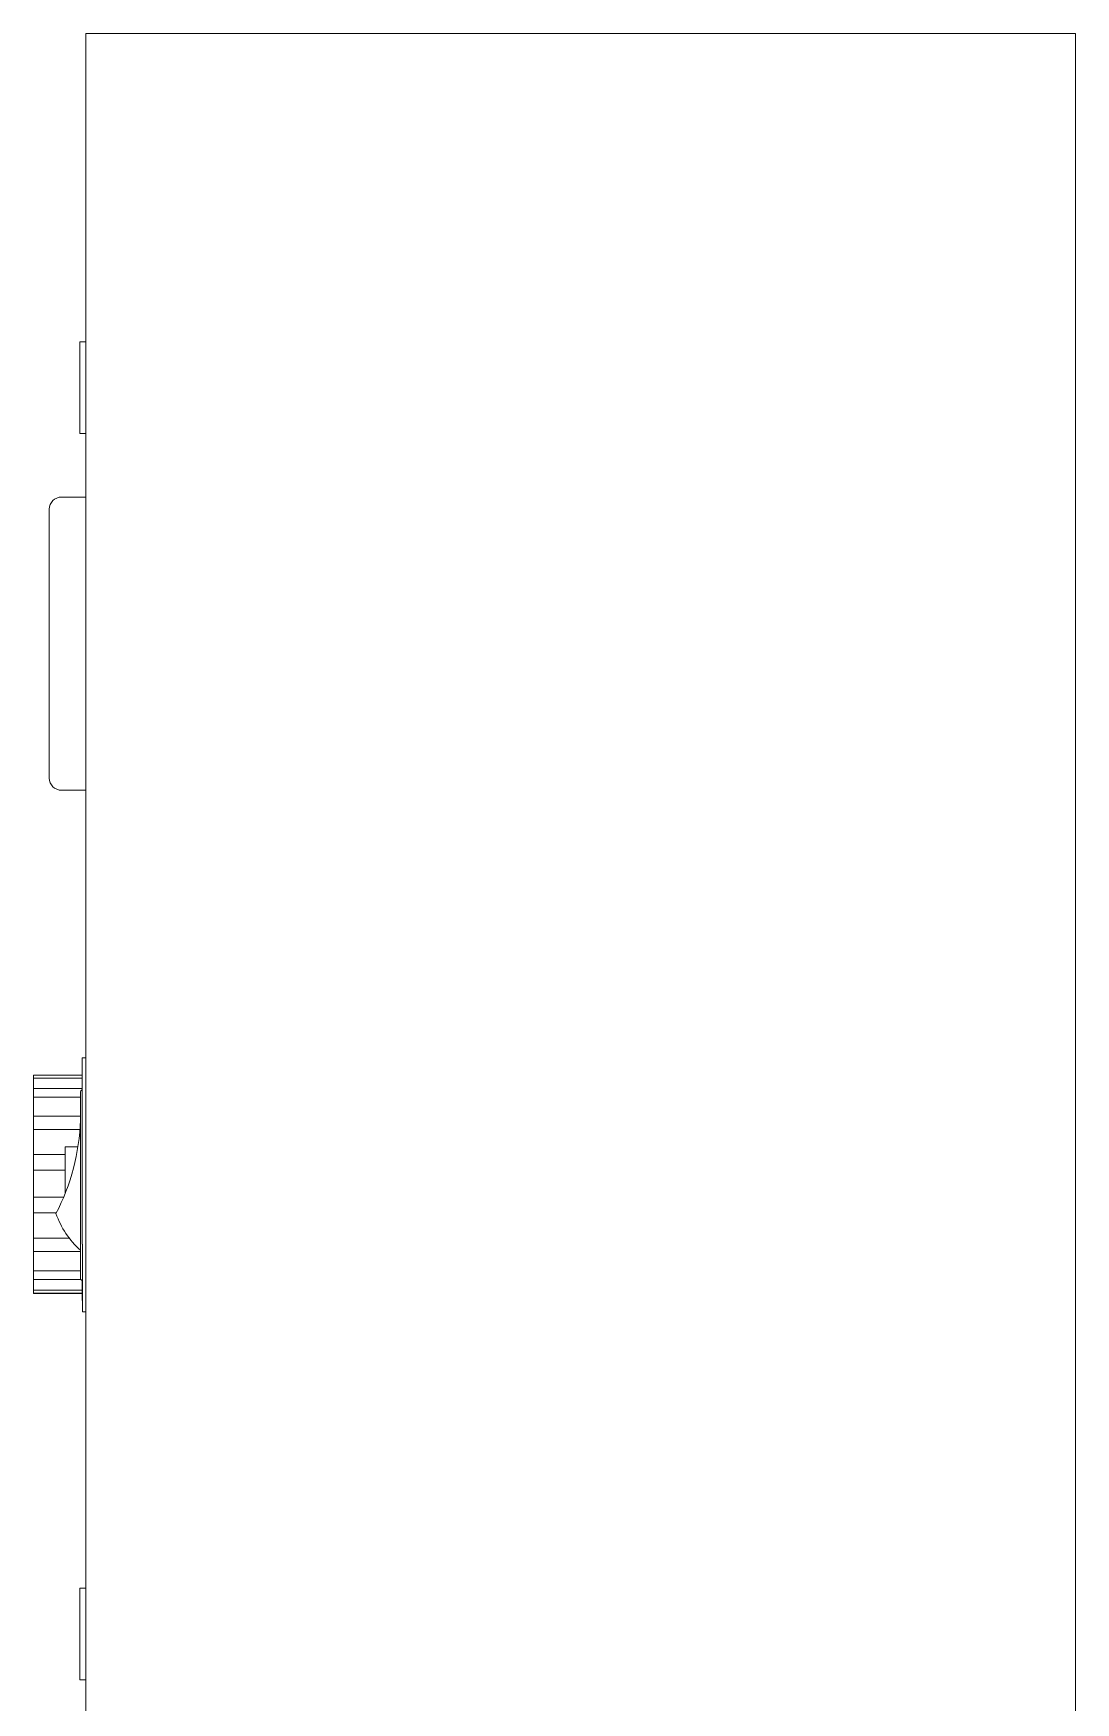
# Model space of a CAD drawing. Header units: inches. Extents: x 0 to 18221, y 0 to 6752.
# Drawn here: x 11975.9 to 12146.5, y 811.1 to 1084.4 of the extents above; entities that cross this region are included whole.
import ezdxf

# ---------------------------------------------------------------- set-up
doc = ezdxf.new("R2010")
doc.units = ezdxf.units.IN
doc.header["$MEASUREMENT"] = 0
doc.layers.add('REMOTE_CONTROLBOX$0$가시적인 것(ISO)', color=3, linetype='Continuous', lineweight=5)

msp = doc.modelspace()

# ---------------------------------------------------------------- linework, layer by layer
at = {"layer": 'REMOTE_CONTROLBOX$0$가시적인 것(ISO)'}
for p, q in [((12146.4664, 1084.3611), (11984.4664, 1084.3611)), ((11984.4664, 434.3611), (11984.4664, 1084.3611)), ((12146.4664, 434.3611), (12146.4664, 1084.3611)), ((11983.4664, 1018.8611), (11983.4664, 1033.8611)), ((11983.4664, 1033.8611), (11984.4664, 1033.8611)), ((11983.4664, 1018.8611), (11984.4664, 1018.8611)), ((11984.4664, 1008.4611), (11980.4664, 1008.4611)), ((11978.4664, 1006.4611), (11978.4664, 962.4611)), ((11980.4664, 960.4611), (11984.4664, 960.4611)), ((11983.8664, 916.6611), (11983.8664, 915.8611)), ((11983.8664, 916.6611), (11984.4664, 916.6611)), ((11983.8664, 886.1611), (11983.8664, 915.8611)), ((11983.8664, 913.8351), (11975.8664, 913.8351)), ((11975.8664, 913.3416), (11975.8664, 913.8351)), ((11975.8664, 913.3416), (11983.8664, 913.3416)), ((11975.8664, 911.661), (11975.8664, 913.3416)), ((11983.8664, 911.661), (11975.8664, 911.661)), ((11975.8664, 910.2269), (11975.8664, 911.661)), ((11975.8664, 910.2269), (11983.5664, 910.2269)), ((11975.8664, 907.0967), (11975.8664, 910.2269)), ((11983.5664, 910.9611), (11983.5664, 880.6611)), ((11983.5664, 907.0967), (11975.8664, 907.0967)), ((11975.8664, 904.9404), (11975.8664, 907.0967)), ((11975.8664, 904.9404), (11983.4841, 904.9404)), ((11975.8664, 900.8371), (11975.8664, 904.9404)), ((11981.0664, 902.1111), (11981.0664, 894.448)), ((11983.1568, 902.1111), (11981.0664, 902.1111)), ((11981.0664, 900.8371), (11975.8664, 900.8371)), ((11975.8664, 898.2869), (11975.8664, 900.8371)), ((11975.8664, 898.2869), (11981.0664, 898.2869)), ((11975.8664, 893.8352), (11975.8664, 898.2869)), ((11980.8168, 893.8352), (11975.8664, 893.8352)), ((11975.8664, 891.2793), (11975.8664, 893.8352)), ((11975.8664, 891.2793), (11979.6275, 891.2793)), ((11975.8664, 887.1569), (11975.8664, 891.2793)), ((11981.7275, 887.1569), (11975.8664, 887.1569)), ((11975.8664, 884.9845), (11975.8664, 887.1569)), ((11983.8664, 886.1611), (11983.8864, 886.1611)), ((11983.8864, 886.1611), (11983.8864, 875.8611)), ((11975.8664, 881.819), (11975.8664, 884.9845)), ((11975.8664, 884.9845), (11983.5664, 884.9845)), ((11975.8664, 880.3607), (11975.8664, 881.819)), ((11983.5664, 881.819), (11975.8664, 881.819)), ((11975.8664, 880.3607), (11983.6667, 880.3607)), ((11975.8664, 878.6341), (11975.8664, 880.3607)), ((11983.8564, 880.2073), (11983.8564, 876.9611)), ((11983.8564, 878.6341), (11975.8664, 878.6341)), ((11975.8664, 878.112), (11975.8664, 878.6341)), ((11975.8664, 878.112), (11983.8564, 878.112)), ((11975.8664, 878.087), (11975.8664, 878.112)), ((11983.8564, 878.087), (11975.8664, 878.087)), ((11983.8864, 876.9611), (11983.8564, 876.9611)), ((11983.8864, 875.0611), (11983.8864, 875.8611)), ((11983.8864, 875.0611), (11984.4664, 875.0611)), ((11983.4664, 814.8611), (11983.4664, 829.8611)), ((11983.4664, 829.8611), (11984.4664, 829.8611)), ((11983.4664, 814.8611), (11984.4664, 814.8611))]:
    msp.add_line(p, q, dxfattribs=at)
for centre, radius, start, end in [((11980.4664, 1006.4611), 2, 90, 180), ((11980.4664, 962.4611), 2, 180, 270), ((11984.0664, 910.9611), 0.5, 113.578178, 180), ((11947.8238, 907.6327), 35.7618, 332.574692, 358.122591), ((11993.3353, 896.007), 14.5967, 199.389381, 227.990754), ((11984.0664, 880.6611), 0.5, 180, 248.899804)]:
    msp.add_arc(centre, radius, start, end, dxfattribs=at)

doc.saveas('drawing.dxf')
